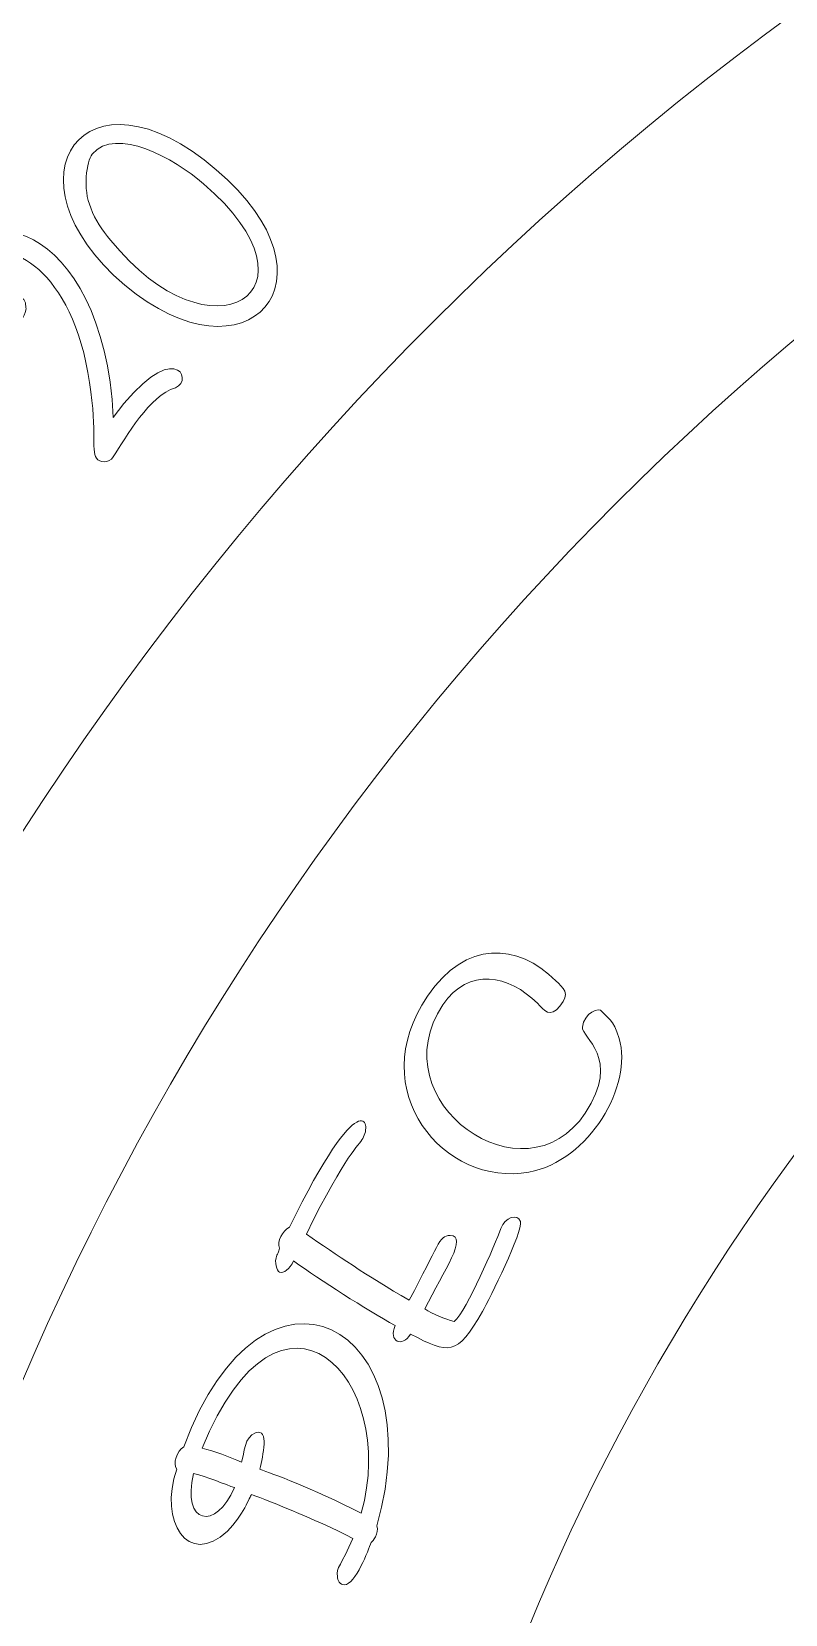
# Model space of a CAD drawing. Header units: inches. Extents: x 0.4 to 23.6, y -0.7 to 8.9.
# Drawn here: x 6.101 to 6.844, y 4.832 to 6.393 of the extents above; entities that cross this region are included whole.
import ezdxf

# ---------------------------------------------------------------- set-up
doc = ezdxf.new("R2010")
doc.units = ezdxf.units.IN
doc.header["$MEASUREMENT"] = 0
doc.layers.add('_U+0421_U+043B_U+043E_U+0439 1', color=7, linetype='Continuous')

msp = doc.modelspace()

# ---------------------------------------------------------------- linework, layer by layer
at = {"layer": '_U+0421_U+043B_U+043E_U+0439 1', "color": 1, "lineweight": 9, "true_color": 0xff0000}
for points in [[(6.2833, 7.3694), (3.7139, 8.8597), (0.4181, 7.0139), (0.4181, 3.9847), (0.4181, 1.8292), (2.1722, 0.075), (4.3278, 0.075), (5.0389, 0.075), (5.7069, 0.2667), (6.2833, 0.6), (3.6861, 2.1056), (3.6708, 5.8556), (6.2833, 7.3694)], [(8.6125, 0.4486), (6.6583, 0.4486), (5.0681, 2.0389), (5.0681, 3.9931), (5.0681, 5.9472), (6.6569, 7.5375), (8.6125, 7.5375), (10.5681, 7.5375), (12.1569, 5.9472), (12.1569, 3.9931), (12.1569, 2.0389), (10.5667, 0.4486), (8.6125, 0.4486)], [(8.6125, 6.9847), (6.9625, 6.9847), (5.6208, 5.6431), (5.6208, 3.9931), (5.6208, 2.3431), (6.9625, 1.0014), (8.6125, 1.0014), (10.2625, 1.0014), (11.6042, 2.3431), (11.6042, 3.9931), (11.6042, 5.6431), (10.2611, 6.9847), (8.6125, 6.9847)], [(8.6125, 1.2556), (7.1028, 1.2556), (5.875, 2.4833), (5.875, 3.9931), (5.875, 5.5028), (7.1028, 6.7306), (8.6125, 6.7306), (10.1222, 6.7306), (11.35, 5.5028), (11.35, 3.9931), (11.35, 2.4833), (10.1208, 1.2556), (8.6125, 1.2556)], [(8.6125, 6.1764), (7.4083, 6.1764), (6.4292, 5.1972), (6.4292, 3.9931), (6.4292, 2.7889), (7.4083, 1.8097), (8.6125, 1.8097), (9.8167, 1.8097), (10.7958, 2.7889), (10.7958, 3.9931), (10.7958, 5.1972), (9.8153, 6.1764), (8.6125, 6.1764)], [(8.6125, 2.1181), (7.5792, 2.1181), (6.7375, 2.9597), (6.7375, 3.9931), (6.7375, 5.0264), (7.5792, 5.8681), (8.6125, 5.8681), (9.6458, 5.8681), (10.4875, 5.0264), (10.4875, 3.9931), (10.4875, 2.9597), (9.6458, 2.1181), (8.6125, 2.1181)]]:
    msp.add_open_spline(points, degree=3, knots=[0, 0, 0, 0, 1, 1, 1, 2, 2, 2, 3, 3, 3, 4, 4, 4, 4], dxfattribs=at)
at = {"layer": '_U+0421_U+043B_U+043E_U+0439 1', "lineweight": 0}
for points, knots in [([(6.2833, 6.2569), (6.4111, 6.1486), (6.3139, 6.0417), (6.1931, 6.1431), (6.0694, 6.2486), (6.1542, 6.3681), (6.2833, 6.2569)], [0, 0, 0, 0, 1, 1, 1, 2, 2, 2, 2]), ([(6.1792, 6.1875), (6.2778, 6.0639), (6.3958, 6.1361), (6.2708, 6.2431), (6.2417, 6.2681), (6.1847, 6.3), (6.1611, 6.2722), (6.1556, 6.2653), (6.1514, 6.2375), (6.1597, 6.2194), (6.1639, 6.2069), (6.1708, 6.1972), (6.1792, 6.1875)], [0, 0, 0, 0, 1, 1, 1, 2, 2, 2, 3, 3, 3, 4, 4, 4, 4]), ([(6.0889, 6.1042), (6.0917, 6.1083), (6.0972, 6.1194), (6.0958, 6.1208), (6.0972, 6.1347), (6.0778, 6.1361), (6.0764, 6.125), (6.075, 6.1208), (6.0722, 6.1069), (6.0542, 6.1042), (6.0319, 6.1042), (6.0333, 6.1417), (6.0528, 6.1667), (6.0708, 6.1917), (6.1375, 6.1653), (6.1569, 6.0569), (6.1667, 6.0014), (6.1597, 5.9806), (6.1653, 5.9722), (6.1681, 5.9681), (6.1778, 5.9667), (6.1819, 5.9736), (6.1944, 5.9931), (6.2181, 6.0347), (6.2431, 6.0417), (6.2625, 6.05), (6.2403, 6.0931), (6.1819, 6.0125), (6.1722, 6.2083), (6.0361, 6.2417), (6.0194, 6.1389), (6.0097, 6.0861), (6.0639, 6.0681), (6.0889, 6.1042)], [0, 0, 0, 0, 1, 1, 1, 2, 2, 2, 3, 3, 3, 4, 4, 4, 5, 5, 5, 6, 6, 6, 7, 7, 7, 8, 8, 8, 9, 9, 9, 10, 10, 10, 11, 11, 11, 11]), ([(6.5917, 5.2681), (6.6514, 5.2792), (6.6944, 5.3542), (6.6806, 5.4), (6.675, 5.4194), (6.6681, 5.4208), (6.6639, 5.4264), (6.6611, 5.4319), (6.6458, 5.425), (6.6444, 5.4111), (6.6431, 5.4014), (6.6833, 5.3806), (6.6472, 5.3264), (6.5875, 5.2361), (6.4431, 5.3375), (6.5069, 5.4333), (6.5319, 5.4708), (6.5722, 5.4625), (6.6, 5.4347), (6.6069, 5.4278), (6.6125, 5.4194), (6.6222, 5.4319), (6.6333, 5.4444), (6.625, 5.45), (6.6181, 5.4569), (6.5806, 5.4944), (6.5292, 5.4972), (6.4917, 5.4417), (6.4278, 5.3486), (6.5083, 5.2528), (6.5917, 5.2681)], [0, 0, 0, 0, 1, 1, 1, 2, 2, 2, 3, 3, 3, 4, 4, 4, 5, 5, 5, 6, 6, 6, 7, 7, 7, 8, 8, 8, 9, 9, 9, 10, 10, 10, 10]), ([(6.3431, 5.1861), (6.3403, 5.1792), (6.3431, 5.1708), (6.3458, 5.1694), (6.35, 5.1681), (6.3556, 5.1722), (6.3597, 5.1806), (6.3861, 5.1611), (6.4306, 5.1333), (6.4597, 5.1167), (6.4528, 5.1014), (6.4667, 5.0944), (6.475, 5.1083), (6.5125, 5.0889), (6.5208, 5.0861), (6.5458, 5.1306), (6.5528, 5.1431), (6.5861, 5.2097), (6.5833, 5.2194), (6.5806, 5.2278), (6.5681, 5.2236), (6.5639, 5.2125), (6.5583, 5.1972), (6.5306, 5.1319), (6.5181, 5.1208), (6.5083, 5.1236), (6.4972, 5.1278), (6.4889, 5.1333), (6.5083, 5.1708), (6.5319, 5.2056), (6.5139, 5.2056), (6.5028, 5.2056), (6.5028, 5.1958), (6.4736, 5.1417), (6.4306, 5.1667), (6.4028, 5.1861), (6.3722, 5.2069), (6.4125, 5.2889), (6.4236, 5.2931), (6.4278, 5.3014), (6.4375, 5.3167), (6.4264, 5.3583), (6.3556, 5.2139), (6.3486, 5.2097), (6.3431, 5.2), (6.3458, 5.1931), (6.3444, 5.1889), (6.3444, 5.1875), (6.3431, 5.1861)], [0, 0, 0, 0, 1, 1, 1, 2, 2, 2, 3, 3, 3, 4, 4, 4, 5, 5, 5, 6, 6, 6, 7, 7, 7, 8, 8, 8, 9, 9, 9, 10, 10, 10, 11, 11, 11, 12, 12, 12, 13, 13, 13, 14, 14, 14, 15, 15, 15, 16, 16, 16, 16]), ([(6.4181, 4.9069), (6.3833, 4.925), (6.3236, 4.9486), (6.3181, 4.95), (6.3167, 4.9486), (6.3097, 4.9292), (6.2944, 4.9139), (6.2556, 4.8778), (6.2264, 4.9236), (6.2444, 4.975), (6.2403, 4.9806), (6.2444, 4.9931), (6.2514, 4.9972), (6.3292, 5.2083), (6.4986, 5.1194), (6.4417, 4.9194), (6.4444, 4.9111), (6.4375, 4.9042), (6.4361, 4.9028), (6.4333, 4.8958), (6.4208, 4.8611), (6.4097, 4.8611), (6.4056, 4.8611), (6.4028, 4.8653), (6.4028, 4.8694), (6.4014, 4.8778), (6.4069, 4.8806), (6.4181, 4.9069)], [0, 0, 0, 0, 1, 1, 1, 2, 2, 2, 3, 3, 3, 4, 4, 4, 5, 5, 5, 6, 6, 6, 7, 7, 7, 8, 8, 8, 9, 9, 9, 9]), ([(6.4264, 4.9319), (6.4639, 5.0653), (6.3472, 5.1861), (6.2694, 4.9958), (6.2819, 4.9931), (6.2958, 4.9875), (6.3083, 4.9819), (6.3111, 4.9917), (6.3111, 5.0069), (6.3222, 5.0111), (6.3361, 5.0153), (6.3292, 4.9889), (6.3264, 4.975), (6.3389, 4.9708), (6.3764, 4.9569), (6.4264, 4.9319)], [0, 0, 0, 0, 1, 1, 1, 2, 2, 2, 3, 3, 3, 4, 4, 4, 5, 5, 5, 5]), ([(6.3014, 4.9569), (6.2931, 4.9597), (6.2736, 4.9681), (6.2611, 4.9708), (6.2486, 4.9208), (6.2833, 4.9139), (6.3014, 4.9569)], [0, 0, 0, 0, 1, 1, 1, 2, 2, 2, 2])]:
    msp.add_open_spline(points, degree=3, knots=knots, dxfattribs=at)

doc.saveas('drawing.dxf')
